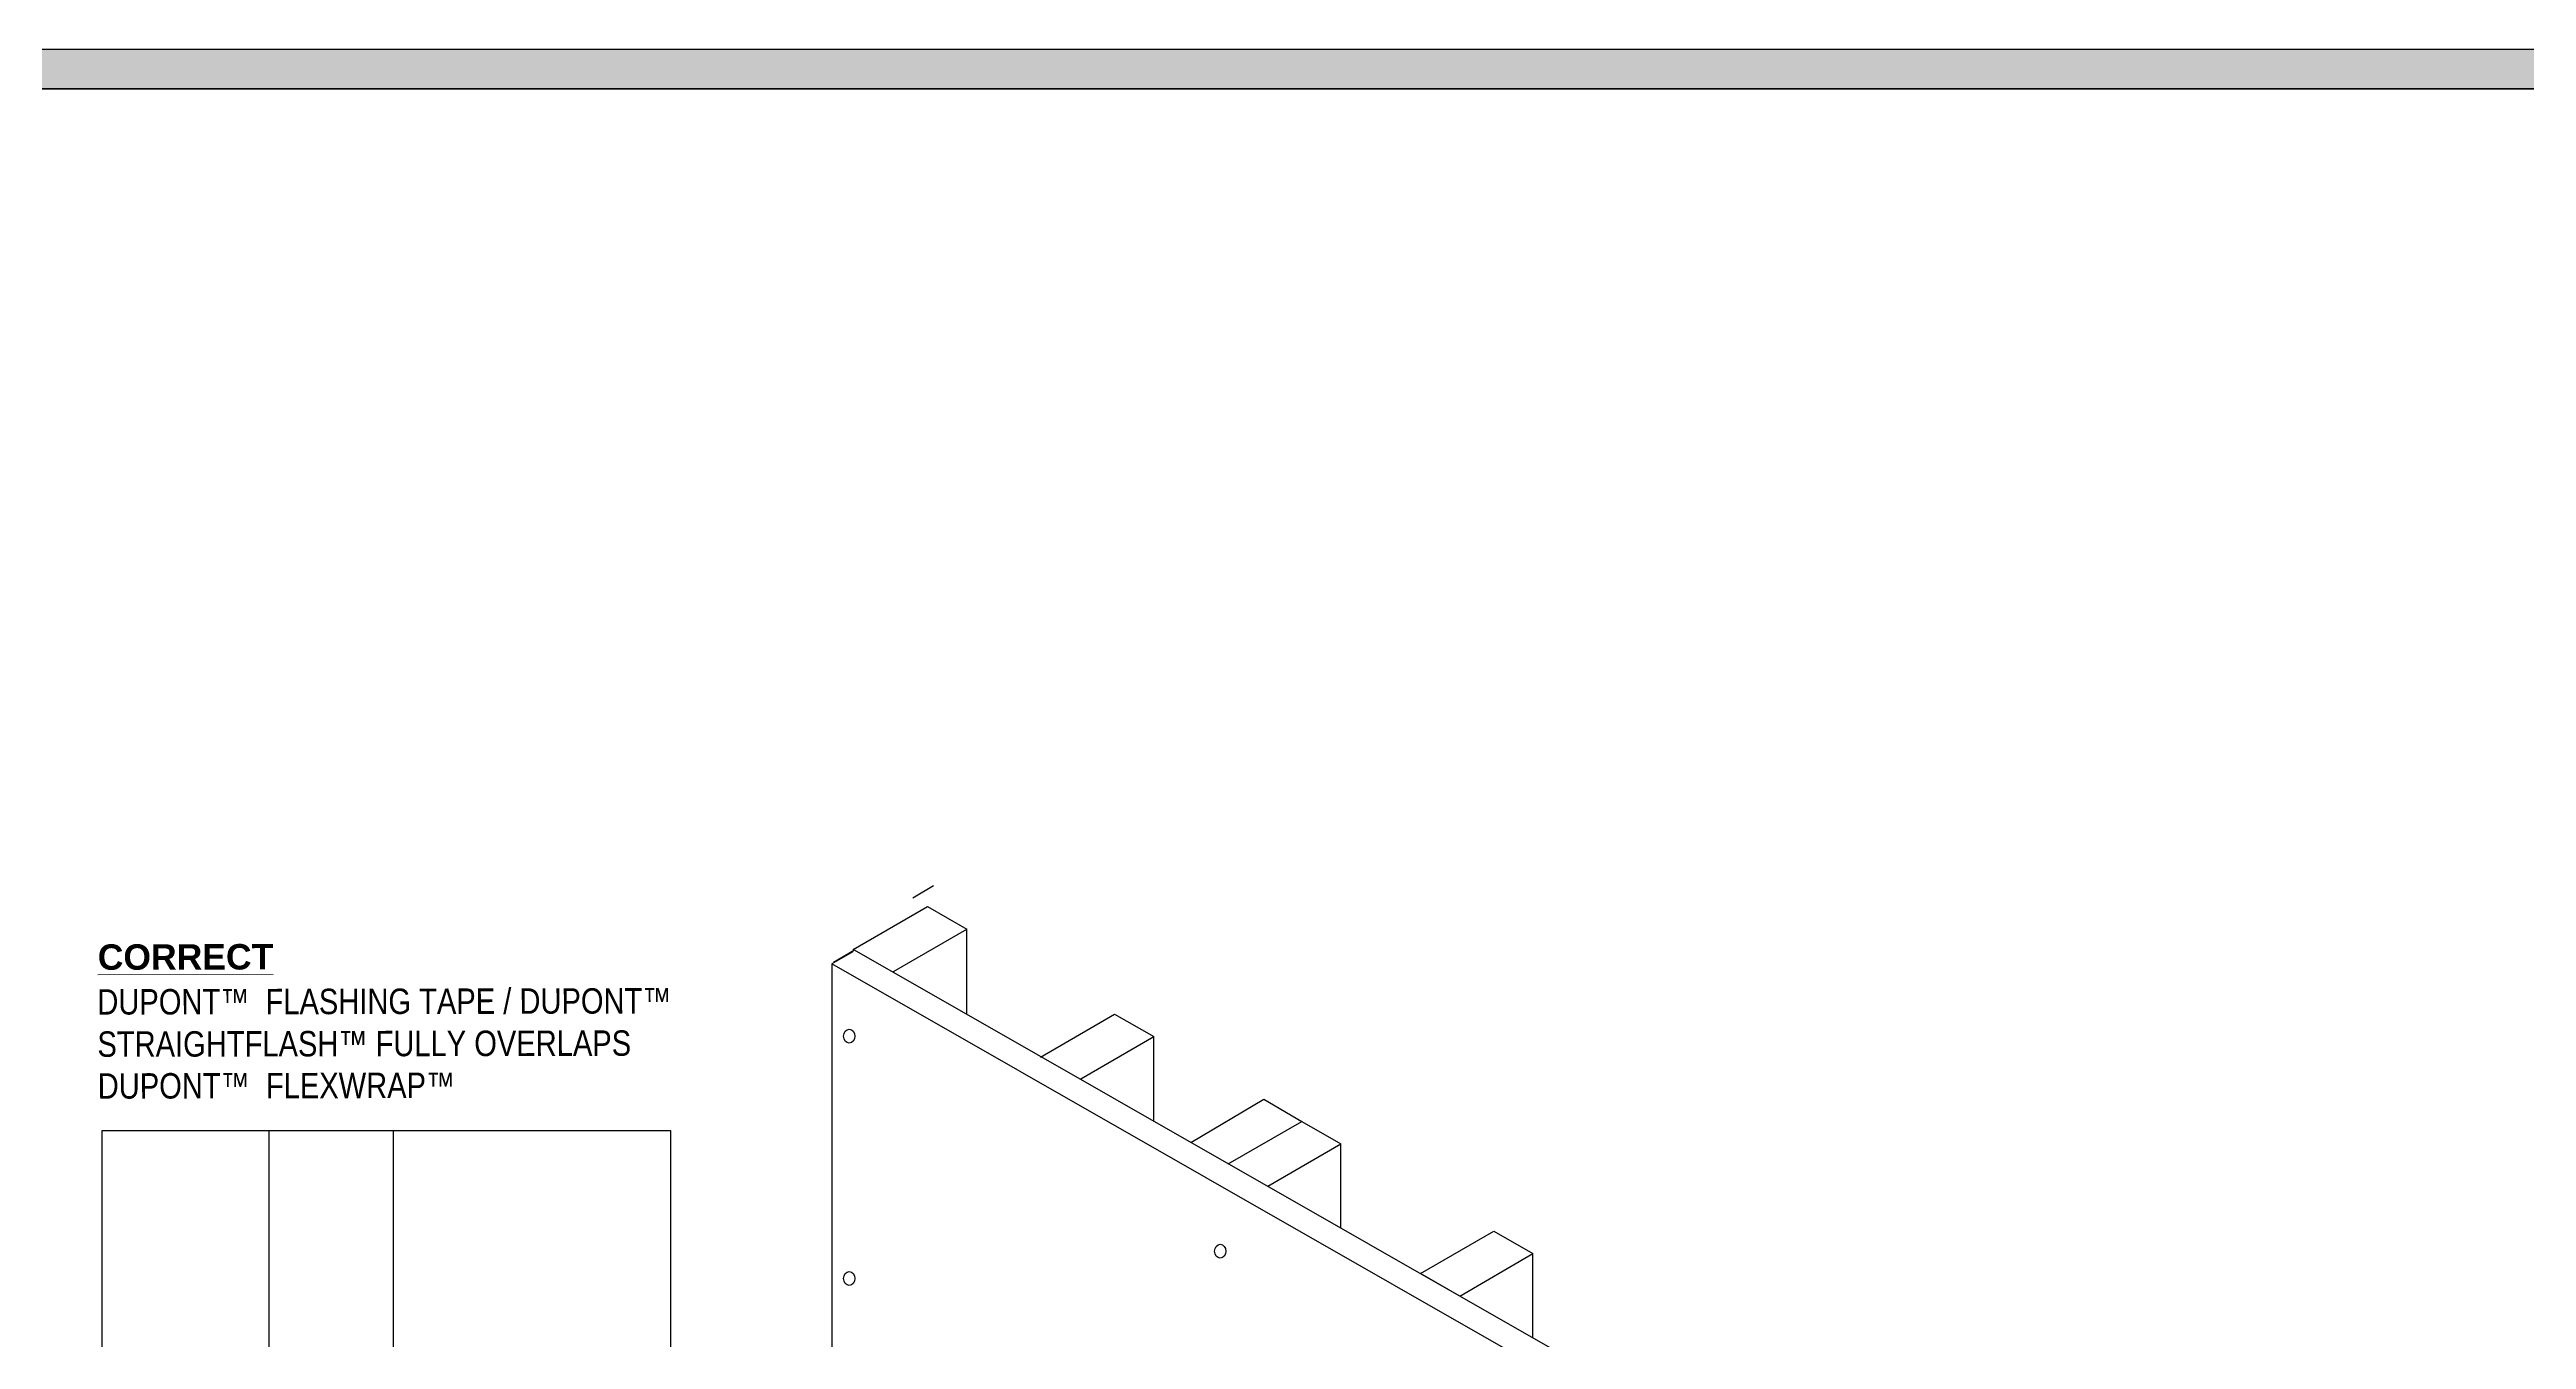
# Model space of a CAD drawing. Extents: x -1140 to 5605, y -816 to 2382.
# Drawn here: x -574 to -6, y 1429 to 1725 of the extents above; entities that cross this region are included whole.
import ezdxf

# ---------------------------------------------------------------- set-up
doc = ezdxf.new("R2010")
doc.units = 0
doc.header["$MEASUREMENT"] = 0
for name, color, linetype, lineweight in [('.ATI-TEXT', 7, 'Continuous', 0), ('G-ANNO-TTLB', 7, 'Continuous', 0), ('TYVEK', 7, 'Continuous', 0), ('wall scratch', 7, 'Continuous', 0)]:
    doc.layers.add(name, color=color, linetype=linetype, lineweight=lineweight)

# ---------------------------------------------------------------- blocks, each defined once
blk = doc.blocks.new('Block_53')
at = {"layer": 'wall scratch', "color": 18, "lineweight": 25, "true_color": 0x000000}
for points in [[(-394.36, 1515.76)], [(-394.36, 1093.4)]]:
    blk.add_lwpolyline(points, dxfattribs=at)
blk = doc.blocks.new('Block_55')
at = {"layer": 'wall scratch', "color": 18, "lineweight": 25, "true_color": 0x000000}
for points in [[(-212.04, 1291.1)], [(-212.04, 1237.09)]]:
    blk.add_lwpolyline(points, dxfattribs=at)
for centre in [(-390.75, 1498.82), (-305.53, 1449.45), (-390.75, 1443.21), (-216.96, 1398.14), (-390.75, 1389.19), (-134.76, 1350.51), (-261.28, 1346.36), (-390.75, 1335.18), (-134.76, 1294.9), (-390.75, 1276.07), (-134.76, 1240.88), (-390.53, 1209.62), (-134.76, 1186.86), (-390.75, 1154.67), (-134.76, 1127.76), (-390.75, 1101.92), (-134.54, 1061.31), (-305.53, 1052.55), (-134.76, 1006.36), (-216.96, 1001.24), (-134.76, 953.61)]:
    blk.add_ellipse(centre, major_axis=(0, 1.59), ratio=0.812499, dxfattribs=at)
for points in [[(-303.19, 1370.31), (-303.03, 1370.57), (-302.94, 1370.9), (-302.94, 1371.25), (-302.94, 1372.13), (-303.52, 1372.84), (-304.23, 1372.84), (-304.95, 1372.84), (-305.53, 1372.13), (-305.53, 1371.25)], [(-214.37, 1319.94), (-214.37, 1320.82), (-214.95, 1321.53), (-215.67, 1321.53), (-216.39, 1321.53), (-216.97, 1320.82), (-216.97, 1319.94), (-216.97, 1319.05), (-216.39, 1318.34), (-215.67, 1318.34)]]:
    blk.add_open_spline(points, degree=3, knots=[0, 0, 0, 0, 1, 1, 1, 2, 2, 2, 3, 3, 3, 3], dxfattribs=at)
blk = doc.blocks.new('Block_347')
at = {"layer": '.ATI-TEXT', "char_height": 0.2, "attachment_point": 7, "rotation": 0.1123}
for s, insert in [('\\L\\C18;\\c0;\\FArial Bold|b1|i0|c1;\\H5.836251;\\W0.999992;CORRECT\\l', (-563.34, 1513.98)), ('\\C18;\\c0;\\FArial Narrow|b0|i0|c1;\\H5.836251;\\W0.999992;DUPONT™  FLASHING TAPE / DUPONT™  ', (-563.43, 1503.69)), ('\\C18;\\c0;\\FArial Narrow|b0|i0|c1;\\H5.836251;\\W0.999992;STRAIGHTFLASH™ FULLY OVERLAPS', (-563.41, 1494)), ('\\C18;\\c0;\\FArial Narrow|b0|i0|c1;\\H5.836251;\\W0.999992;DUPONT™  FLEXWRAP™', (-563.34, 1484.39))]:
    blk.add_mtext(s, dxfattribs=dict(at, insert=insert))

msp = doc.modelspace()

# ---------------------------------------------------------------- hatches: boundary and pattern name
at = {"layer": 'G-ANNO-TTLB', "true_color": 0xff00ff, "transparency": 33554687}
h = msp.add_hatch(color=6, dxfattribs=at)
edge = h.paths.add_edge_path()
edge.add_spline(control_points=[(1815.43, -731.7), (1815.43, -731.7), (-1114.08, -731.7), (-1114.08, -731.7), (-1114.08, -731.7), (-1114.08, 1725.3), (-1114.08, 1725.3), (-1114.08, 1725.3), (1815.43, 1725.3), (1815.43, 1725.3), (1815.43, 1725.3), (1815.43, -731.7), (1815.43, -731.7)], knot_values=[0, 0, 0, 0, 1, 1, 1, 2, 2, 2, 3, 3, 3, 4, 4, 4, 4], degree=3, periodic=0)
edge = h.paths.add_edge_path()
edge.add_spline(control_points=[(-1105.08, 1716.3), (-1105.08, 1716.3), (-1105.08, -722.7), (-1105.08, -722.7), (-1105.08, -722.7), (1806.43, -722.7), (1806.43, -722.7), (1806.43, -722.7), (1806.43, 1716.3), (1806.43, 1716.3), (1806.43, 1716.3), (-1105.08, 1716.3), (-1105.08, 1716.3)], knot_values=[0, 0, 0, 0, 1, 1, 1, 2, 2, 2, 3, 3, 3, 4, 4, 4, 4], degree=3, periodic=0)
edge.add_line((-1105.08, 1716.3), (-1105.08, 1716.3))

# ---------------------------------------------------------------- linework, layer by layer
at = {"layer": 'G-ANNO-TTLB', "color": 6, "lineweight": 30, "true_color": 0xff00ff}
for p, q in [((1815.43, 1725.3), (-1114.08, 1725.3)), ((1806.43, 1716.3), (-1105.08, 1716.3)), ((-1105.08, 1716.3), (1806.43, 1716.3))]:
    msp.add_line(p, q, dxfattribs=at)
at = {"layer": 'G-ANNO-TTLB'}
for points in [[(1815.43, -731.7), (1815.43, -731.7), (-1114.08, -731.7), (-1114.08, -731.7), (-1114.08, -731.7), (-1114.08, 1725.3), (-1114.08, 1725.3), (-1114.08, 1725.3), (1815.43, 1725.3), (1815.43, 1725.3), (1815.43, 1725.3), (1815.43, -731.7), (1815.43, -731.7)], [(-1105.08, 1716.3), (-1105.08, 1716.3), (-1105.08, -722.7), (-1105.08, -722.7), (-1105.08, -722.7), (1806.43, -722.7), (1806.43, -722.7), (1806.43, -722.7), (1806.43, 1716.3), (1806.43, 1716.3), (1806.43, 1716.3), (-1105.08, 1716.3), (-1105.08, 1716.3)]]:
    msp.add_open_spline(points, degree=3, knots=[0, 0, 0, 0, 1, 1, 1, 2, 2, 2, 3, 3, 3, 4, 4, 4, 4], dxfattribs=at)
at = {"layer": 'TYVEK', "color": 2, "lineweight": 25, "true_color": 0xffff00}
msp.add_line((-371.37, 1533.31), (-376.18, 1530.53), dxfattribs=at)
at = {"layer": 'TYVEK', "color": 1, "lineweight": 25, "true_color": 0xff0000}
for p, q in [((-523.94, 1380.02), (-523.94, 1477.16)), ((-495.41, 1380.02), (-495.41, 1477.16))]:
    msp.add_line(p, q, dxfattribs=at)
at = {"layer": 'TYVEK', "color": 18, "lineweight": 25, "true_color": 0x000000}
msp.add_lwpolyline([(-431.78, 1377.99), (-562.37, 1377.99), (-562.37, 1477.16), (-431.78, 1477.16)], close=True, dxfattribs=at)
at = {"layer": 'wall scratch', "color": 33, "lineweight": 25, "true_color": 0xcc9966}
for p, q in [((-389.81, 1518.69), (-372.75, 1528.56)), ((-372.75, 1528.56), (-363.75, 1523.4)), ((-380.55, 1513.68), (-363.75, 1523.4)), ((-363.75, 1504.04), (-363.75, 1523.4)), ((-389.55, 1518.55), (-389.81, 1518.69)), ((-346.85, 1494.04), (-329.79, 1503.91)), ((-329.79, 1503.91), (-320.79, 1498.75)), ((-337.59, 1489.03), (-320.79, 1498.75)), ((-320.79, 1479.39), (-320.79, 1498.75)), ((-312.31, 1474.44), (-295.49, 1484.39)), ((-303.69, 1469.52), (-286.83, 1479.27)), ((-295.49, 1484.39), (-286.83, 1479.27)), ((-286.83, 1479.27), (-277.83, 1474.11)), ((-294.63, 1464.39), (-277.83, 1474.11)), ((-277.83, 1454.75), (-277.83, 1474.11)), ((-250.54, 1439.17), (-233.73, 1448.9)), ((-233.73, 1429.57), (-233.73, 1448.9))]:
    msp.add_line(p, q, dxfattribs=at)
at = {"layer": 'wall scratch', "color": 2, "lineweight": 25, "true_color": 0xffff00}
for p, q in [((-389.95, 1518.19), (-394.77, 1515.41)), ((-394.77, 1515.41), (-394.77, 1093.04)), ((-125.89, 1361.88), (-394.77, 1515.41)), ((-389.55, 1518.55), (-394.36, 1515.76)), ((-120.68, 1365.02), (-389.55, 1518.55))]:
    msp.add_line(p, q, dxfattribs=at)
at = {"layer": 'wall scratch', "color": 33, "lineweight": 25, "true_color": 0xcc9966}
msp.add_lwpolyline([(-250.53, 1439.17), (-259.54, 1444.34), (-242.73, 1454.06), (-233.73, 1448.9)], dxfattribs=at)

# ---------------------------------------------------------------- block references
at = {"layer": '.ATI-TEXT'}
msp.add_blockref('Block_347', (0, 0), dxfattribs=at)
at = {"layer": 'wall scratch'}
for name in ['Block_53', 'Block_55']:
    msp.add_blockref(name, (0, 0), dxfattribs=at)

doc.saveas('drawing.dxf')
